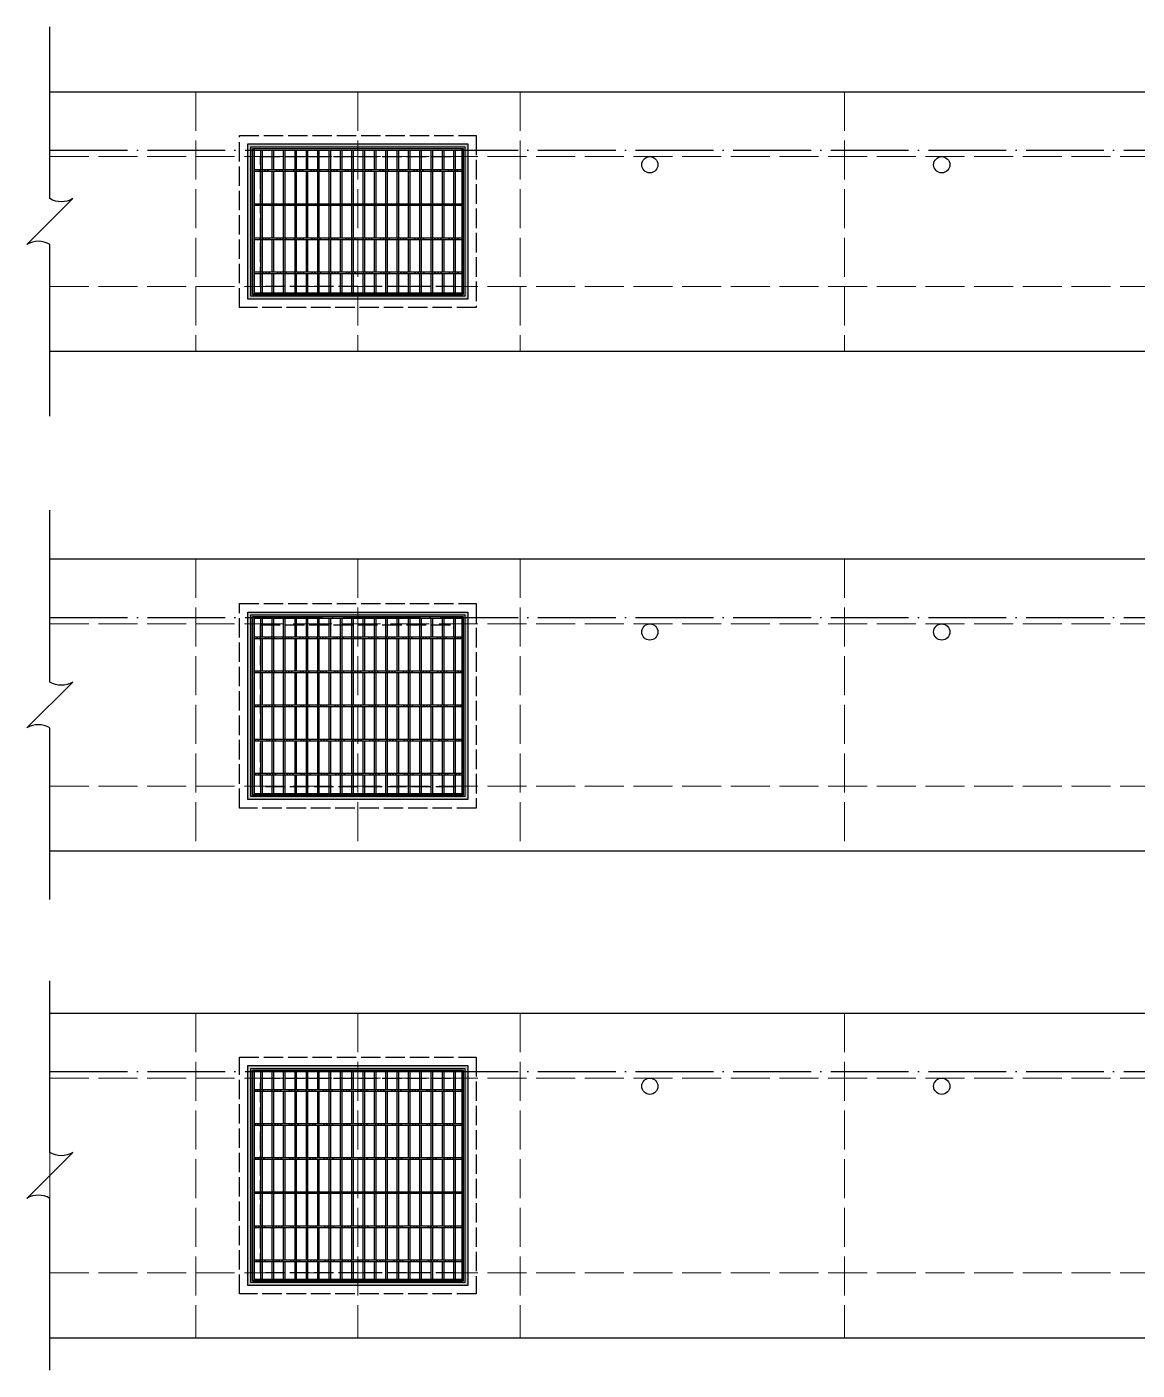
# Model space of a CAD drawing. Extents: x -2931 to 4779, y -2120 to 304.
# Drawn here: x 1654.8 to 1997.1, y -557.7 to -143.7 of the extents above; entities that cross this region are included whole.
import ezdxf

# ---------------------------------------------------------------- set-up
doc = ezdxf.new("R2010")
doc.units = 0
doc.header["$MEASUREMENT"] = 0
doc.linetypes.add('ACAD_ISO02W100', pattern=[15, 12, -3])
doc.linetypes.add('ACAD_ISO04W100', pattern=[30, 24, -3, 0, -3])
doc.layers.add('一、4.基本-隱藏', color=9, linetype='ACAD_ISO02W100', lineweight=20, plot=False)
doc.layers.add('三、3.文字-註解文字', color=2, linetype='Continuous')
for name, color, linetype, lineweight in [('二、1.繪圖-既有設施', 8, 'Continuous', 20), ('二、2.繪圖-施作項目', 181, 'Continuous', 30), ('二、6.繪圖-其他施作項目', 35, 'Continuous', 30)]:
    doc.layers.add(name, color=color, linetype=linetype, lineweight=lineweight)
pattern_1 = [(45, (551.5, 0), (-2.65165, 2.65165), []), (45, (552.384, 0), (-2.65165, 2.65165), []), (45, (553.2678, 0), (-2.65165, 2.65165), []), (45, (554.1517, 0), (-2.65165, 2.65165), [])]
pattern_2 = [(45, (436.5, -144.25), (-2.65165, 2.65165), []), (45, (437.384, -144.25), (-2.65165, 2.65165), []), (45, (438.2678, -144.25), (-2.65165, 2.65165), []), (45, (439.1517, -144.25), (-2.65165, 2.65165), [])]
pattern_3 = [(45, (321.5, -284), (-2.65165, 2.65165), []), (45, (322.384, -284), (-2.65165, 2.65165), []), (45, (323.2678, -284), (-2.65165, 2.65165), []), (45, (324.1517, -284), (-2.65165, 2.65165), [])]

msp = doc.modelspace()

# ---------------------------------------------------------------- hatches: boundary and pattern name
at = {"layer": '二、6.繪圖-其他施作項目'}
h = msp.add_hatch(color=256, dxfattribs=at)
h.dxf.hatch_style = 1
h.paths.add_polyline_path([(1722.961, -179.754), (1722.961, -227.554), (1790.761, -227.554), (1790.761, -179.754)])
h.paths.add_polyline_path([(1723.861, -180.654), (1789.861, -180.654), (1789.861, -226.654), (1723.861, -226.654)], flags=16)
h.paths.add_polyline_path([(1726.861, -183.654), (1786.861, -183.654), (1786.861, -223.654), (1726.861, -223.654)], flags=0)
h = msp.add_hatch(dxfattribs=at)
h.set_pattern_fill('ANSI34', color=256, scale=5)
h.set_pattern_definition(pattern_1)
h.paths.add_polyline_path([(1788.861, -187.654), (1724.861, -187.654), (1724.861, -188.154), (1788.861, -188.154)])
h = msp.add_hatch(dxfattribs=at)
h.set_pattern_fill('ANSI34', color=256, scale=5)
h.set_pattern_definition(pattern_1)
h.paths.add_polyline_path([(1788.861, -198.154), (1724.861, -198.154), (1724.861, -198.654), (1788.861, -198.654)])
h = msp.add_hatch(dxfattribs=at)
h.set_pattern_fill('ANSI34', color=256, scale=5)
h.set_pattern_definition(pattern_1)
h.paths.add_polyline_path([(1788.861, -208.654), (1724.861, -208.654), (1724.861, -209.154), (1788.861, -209.154)])
h = msp.add_hatch(dxfattribs=at)
h.set_pattern_fill('ANSI34', color=256, scale=5)
h.set_pattern_definition(pattern_1)
h.paths.add_polyline_path([(1788.861, -219.154), (1724.861, -219.154), (1724.861, -219.654), (1788.861, -219.654)])
h = msp.add_hatch(color=256, dxfattribs=at)
h.dxf.hatch_style = 1
h.paths.add_polyline_path([(1722.961, -381.804), (1790.761, -381.804), (1790.761, -324.004), (1722.961, -324.004)])
h.paths.add_polyline_path([(1723.861, -324.904), (1789.861, -324.904), (1789.861, -380.904), (1723.861, -380.904)], flags=16)
h = msp.add_hatch(dxfattribs=at)
h.set_pattern_fill('ANSI34', color=256, scale=5)
h.set_pattern_definition(pattern_2)
h.paths.add_polyline_path([(1788.861, -331.654), (1724.861, -331.654), (1724.861, -332.154), (1788.861, -332.154)])
h = msp.add_hatch(dxfattribs=at)
h.set_pattern_fill('ANSI34', color=256, scale=5)
h.set_pattern_definition(pattern_2)
h.paths.add_polyline_path([(1788.861, -342.154), (1724.861, -342.154), (1724.861, -342.654), (1788.861, -342.654)])
h = msp.add_hatch(dxfattribs=at)
h.set_pattern_fill('ANSI34', color=256, scale=5)
h.set_pattern_definition(pattern_2)
h.paths.add_polyline_path([(1788.861, -352.654), (1724.861, -352.654), (1724.861, -353.154), (1788.861, -353.154)])
h = msp.add_hatch(dxfattribs=at)
h.set_pattern_fill('ANSI34', color=256, scale=5)
h.set_pattern_definition(pattern_2)
h.paths.add_polyline_path([(1788.861, -363.154), (1724.861, -363.154), (1724.861, -363.654), (1788.861, -363.654)])
h = msp.add_hatch(dxfattribs=at)
h.set_pattern_fill('ANSI34', color=256, scale=5)
h.set_pattern_definition(pattern_2)
h.paths.add_polyline_path([(1788.861, -373.654), (1724.861, -373.654), (1724.861, -374.154), (1788.861, -374.154)])
h = msp.add_hatch(color=256, dxfattribs=at)
h.dxf.hatch_style = 1
h.paths.add_polyline_path([(1722.961, -531.554), (1790.761, -531.554), (1790.761, -463.754), (1722.961, -463.754)])
h.paths.add_polyline_path([(1723.861, -464.654), (1789.861, -464.654), (1789.861, -530.654), (1723.861, -530.654)], flags=16)
h = msp.add_hatch(dxfattribs=at)
h.set_pattern_fill('ANSI34', color=256, scale=5)
h.set_pattern_definition(pattern_3)
h.paths.add_polyline_path([(1788.861, -471.154), (1724.861, -471.154), (1724.861, -471.654), (1788.861, -471.654)])
h = msp.add_hatch(dxfattribs=at)
h.set_pattern_fill('ANSI34', color=256, scale=5)
h.set_pattern_definition(pattern_3)
h.paths.add_polyline_path([(1788.861, -481.654), (1724.861, -481.654), (1724.861, -482.154), (1788.861, -482.154)])
h = msp.add_hatch(dxfattribs=at)
h.set_pattern_fill('ANSI34', color=256, scale=5)
h.set_pattern_definition(pattern_3)
h.paths.add_polyline_path([(1788.861, -492.154), (1724.861, -492.154), (1724.861, -492.654), (1788.861, -492.654)])
h = msp.add_hatch(dxfattribs=at)
h.set_pattern_fill('ANSI34', color=256, scale=5)
h.set_pattern_definition(pattern_3)
h.paths.add_polyline_path([(1788.861, -502.654), (1724.861, -502.654), (1724.861, -503.154), (1788.861, -503.154)])
h = msp.add_hatch(dxfattribs=at)
h.set_pattern_fill('ANSI34', color=256, scale=5)
h.set_pattern_definition(pattern_3)
h.paths.add_polyline_path([(1788.861, -513.154), (1724.861, -513.154), (1724.861, -513.654), (1788.861, -513.654)])
h = msp.add_hatch(dxfattribs=at)
h.set_pattern_fill('ANSI34', color=256, scale=5)
h.set_pattern_definition(pattern_3)
h.paths.add_polyline_path([(1788.861, -523.654), (1724.861, -523.654), (1724.861, -524.154), (1788.861, -524.154)])

# ---------------------------------------------------------------- linework, layer by layer
at = {"layer": '一、4.基本-隱藏'}
for points in [[(1706.861, -163.654), (1706.861, -243.654)], [(1756.861, -163.654), (1756.861, -243.654)], [(1806.861, -163.654), (1806.861, -243.654)], [(1906.861, -163.654), (1906.861, -243.654)], [(1706.861, -307.654), (1706.861, -397.654)], [(1756.861, -307.654), (1756.861, -397.654)], [(1806.861, -307.654), (1806.861, -397.654)], [(1906.861, -307.654), (1906.861, -397.654)], [(1706.861, -447.654), (1706.861, -547.654)], [(1756.861, -447.654), (1756.861, -547.654)], [(1806.861, -447.654), (1806.861, -547.654)], [(1906.861, -447.654), (1906.861, -547.654)]]:
    msp.add_lwpolyline(points, dxfattribs=at)
at = {"layer": '一、4.基本-隱藏', "linetype": 'Continuous'}
msp.add_lwpolyline([(1661.861, -447.654), (1661.861, -547.654)], dxfattribs=at)
at = {"layer": '三、3.文字-註解文字'}
for points in [[(1661.861, -263.654), (1661.861, -210.725, 0.2828427), (1654.79, -210.725), (1668.932, -196.583, -0.2828427), (1661.861, -196.583), (1661.861, -143.654)], [(1661.861, -412.654), (1661.861, -359.725, 0.2828427), (1654.79, -359.725), (1668.932, -345.583, -0.2828427), (1661.861, -345.583), (1661.861, -292.654)], [(1661.861, -557.654), (1661.861, -504.725, 0.2828427), (1654.79, -504.725), (1668.932, -490.583, -0.2828427), (1661.861, -490.583), (1661.861, -437.654)]]:
    msp.add_lwpolyline(points, format="xyb", dxfattribs=at)
at = {"layer": '二、1.繪圖-既有設施', "linetype": 'ACAD_ISO02W100'}
for points in [[(1661.861, -183.654), (2351.861, -183.654)], [(1661.861, -223.654), (2351.861, -223.654)], [(1661.861, -327.654), (2351.861, -327.654)], [(1661.861, -377.654), (2351.861, -377.654)], [(1661.861, -467.654), (2351.861, -467.654)], [(1661.861, -527.654), (2351.861, -527.654)]]:
    msp.add_lwpolyline(points, dxfattribs=at)
at = {"layer": '二、2.繪圖-施作項目'}
for points in [[(1661.861, -163.654), (2351.861, -163.654)], [(1661.861, -243.654), (2351.861, -243.654)]]:
    msp.add_lwpolyline(points, dxfattribs=at)
at = {"layer": '二、2.繪圖-施作項目', "linetype": 'ACAD_ISO04W100'}
for points in [[(1661.861, -181.654), (2351.861, -181.654)], [(1661.861, -325.654), (2351.861, -325.654)], [(1661.861, -465.654), (2351.861, -465.654)]]:
    msp.add_lwpolyline(points, dxfattribs=at)
at = {"layer": '二、2.繪圖-施作項目', "linetype": 'Continuous'}
for points in [[(1661.861, -307.654), (2351.861, -307.654)], [(1661.861, -397.654), (2351.861, -397.654)], [(1661.861, -447.654), (2351.861, -447.654)], [(1661.861, -547.654), (2351.861, -547.654)]]:
    msp.add_lwpolyline(points, dxfattribs=at)
at = {"layer": '二、6.繪圖-其他施作項目', "linetype": 'ACAD_ISO02W100', "ltscale": 0.5}
for points in [[(1720.361, -177.154), (1793.361, -177.154), (1793.361, -230.154), (1720.361, -230.154)], [(1726.861, -183.654), (1786.861, -183.654), (1786.861, -223.654), (1726.861, -223.654)], [(1720.361, -321.404), (1793.361, -321.404), (1793.361, -384.404), (1720.361, -384.404)], [(1726.861, -327.904), (1786.861, -327.904), (1786.861, -377.904), (1726.861, -377.904)], [(1720.361, -461.154), (1793.361, -461.154), (1793.361, -534.154), (1720.361, -534.154)], [(1726.861, -467.654), (1786.861, -467.654), (1786.861, -527.654), (1726.861, -527.654)]]:
    msp.add_lwpolyline(points, close=True, dxfattribs=at)
at = {"layer": '二、6.繪圖-其他施作項目'}
for points in [[(1722.961, -179.754), (1790.761, -179.754), (1790.761, -227.554), (1722.961, -227.554)], [(1723.861, -180.654), (1789.861, -180.654), (1789.861, -226.654), (1723.861, -226.654)], [(1724.361, -181.154), (1789.361, -181.154), (1789.361, -226.154), (1724.361, -226.154)], [(1722.961, -324.004), (1790.761, -324.004), (1790.761, -381.804), (1722.961, -381.804)], [(1723.861, -324.904), (1789.861, -324.904), (1789.861, -380.904), (1723.861, -380.904)], [(1724.361, -325.404), (1789.361, -325.404), (1789.361, -380.404), (1724.361, -380.404)], [(1722.961, -463.754), (1790.761, -463.754), (1790.761, -531.554), (1722.961, -531.554)], [(1723.861, -464.654), (1789.861, -464.654), (1789.861, -530.654), (1723.861, -530.654)], [(1724.361, -465.154), (1789.361, -465.154), (1789.361, -530.154), (1724.361, -530.154)]]:
    msp.add_lwpolyline(points, close=True, dxfattribs=at)
for points in [[(1724.361, -181.154), (1789.361, -181.154)], [(1724.361, -181.154), (1724.361, -226.154)], [(1724.861, -181.154), (1724.861, -226.154)], [(1724.861, -181.654), (1788.861, -181.654)], [(1726.861, -181.654), (1726.861, -187.654)], [(1727.361, -181.654), (1727.361, -187.654)], [(1730.361, -181.654), (1730.361, -187.654)], [(1730.861, -181.654), (1730.861, -187.654)], [(1733.861, -181.654), (1733.861, -187.654)], [(1734.361, -181.654), (1734.361, -187.654)], [(1737.361, -181.654), (1737.361, -187.654)], [(1737.861, -181.654), (1737.861, -187.654)], [(1740.861, -181.654), (1740.861, -187.654)], [(1741.361, -181.654), (1741.361, -187.654)], [(1744.361, -181.654), (1744.361, -187.654)], [(1744.861, -181.654), (1744.861, -187.654)], [(1747.861, -181.654), (1747.861, -187.654)], [(1748.361, -181.654), (1748.361, -187.654)], [(1751.361, -181.654), (1751.361, -187.654)], [(1751.861, -181.654), (1751.861, -187.654)], [(1754.861, -181.654), (1754.861, -187.654)], [(1755.361, -181.654), (1755.361, -187.654)], [(1758.361, -181.654), (1758.361, -187.654)], [(1758.861, -181.654), (1758.861, -187.654)], [(1761.861, -181.654), (1761.861, -187.654)], [(1762.361, -181.654), (1762.361, -187.654)], [(1765.361, -181.654), (1765.361, -187.654)], [(1765.861, -181.654), (1765.861, -187.654)], [(1768.861, -181.654), (1768.861, -187.654)], [(1769.361, -181.654), (1769.361, -187.654)], [(1772.361, -181.654), (1772.361, -187.654)], [(1772.861, -181.654), (1772.861, -187.654)], [(1775.861, -181.654), (1775.861, -187.654)], [(1776.361, -181.654), (1776.361, -187.654)], [(1779.361, -181.654), (1779.361, -187.654)], [(1779.861, -181.654), (1779.861, -187.654)], [(1782.861, -181.654), (1782.861, -187.654)], [(1783.361, -181.654), (1783.361, -187.654)], [(1786.361, -181.654), (1786.361, -187.654)], [(1786.861, -181.654), (1786.861, -187.654)], [(1788.861, -181.154), (1788.861, -226.154)], [(1789.361, -181.154), (1789.361, -226.154)], [(1724.861, -187.654), (1788.861, -187.654)], [(1724.861, -188.154), (1788.861, -188.154)], [(1726.861, -188.154), (1726.861, -198.154)], [(1727.361, -188.154), (1727.361, -198.154)], [(1730.361, -188.154), (1730.361, -198.154)], [(1730.861, -188.154), (1730.861, -198.154)], [(1733.861, -188.154), (1733.861, -198.154)], [(1734.361, -188.154), (1734.361, -198.154)], [(1737.361, -188.154), (1737.361, -198.154)], [(1737.861, -188.154), (1737.861, -198.154)], [(1740.861, -188.154), (1740.861, -198.154)], [(1741.361, -188.154), (1741.361, -198.154)], [(1744.361, -188.154), (1744.361, -198.154)], [(1744.861, -188.154), (1744.861, -198.154)], [(1747.861, -188.154), (1747.861, -198.154)], [(1748.361, -188.154), (1748.361, -198.154)], [(1751.361, -188.154), (1751.361, -198.154)], [(1751.861, -188.154), (1751.861, -198.154)], [(1754.861, -188.154), (1754.861, -198.154)], [(1755.361, -188.154), (1755.361, -198.154)], [(1758.361, -188.154), (1758.361, -198.154)], [(1758.861, -188.154), (1758.861, -198.154)], [(1761.861, -188.154), (1761.861, -198.154)], [(1762.361, -188.154), (1762.361, -198.154)], [(1765.361, -188.154), (1765.361, -198.154)], [(1765.861, -188.154), (1765.861, -198.154)], [(1768.861, -188.154), (1768.861, -198.154)], [(1769.361, -188.154), (1769.361, -198.154)], [(1772.361, -188.154), (1772.361, -198.154)], [(1772.861, -188.154), (1772.861, -198.154)], [(1775.861, -188.154), (1775.861, -198.154)], [(1776.361, -188.154), (1776.361, -198.154)], [(1779.361, -188.154), (1779.361, -198.154)], [(1779.861, -188.154), (1779.861, -198.154)], [(1782.861, -188.154), (1782.861, -198.154)], [(1783.361, -188.154), (1783.361, -198.154)], [(1786.361, -188.154), (1786.361, -198.154)], [(1786.861, -188.154), (1786.861, -198.154)], [(1724.861, -198.154), (1788.861, -198.154)], [(1724.861, -198.654), (1788.861, -198.654)], [(1726.861, -198.654), (1726.861, -208.654)], [(1727.361, -198.654), (1727.361, -208.654)], [(1730.361, -198.654), (1730.361, -208.654)], [(1730.861, -198.654), (1730.861, -208.654)], [(1733.861, -198.654), (1733.861, -208.654)], [(1734.361, -198.654), (1734.361, -208.654)], [(1737.361, -198.654), (1737.361, -208.654)], [(1737.861, -198.654), (1737.861, -208.654)], [(1740.861, -198.654), (1740.861, -208.654)], [(1741.361, -198.654), (1741.361, -208.654)], [(1744.361, -198.654), (1744.361, -208.654)], [(1744.861, -198.654), (1744.861, -208.654)], [(1747.861, -198.654), (1747.861, -208.654)], [(1748.361, -198.654), (1748.361, -208.654)], [(1751.361, -198.654), (1751.361, -208.654)], [(1751.861, -198.654), (1751.861, -208.654)], [(1754.861, -198.654), (1754.861, -208.654)], [(1755.361, -198.654), (1755.361, -208.654)], [(1758.361, -198.654), (1758.361, -208.654)], [(1758.861, -198.654), (1758.861, -208.654)], [(1761.861, -198.654), (1761.861, -208.654)], [(1762.361, -198.654), (1762.361, -208.654)], [(1765.361, -198.654), (1765.361, -208.654)], [(1765.861, -198.654), (1765.861, -208.654)], [(1768.861, -198.654), (1768.861, -208.654)], [(1769.361, -198.654), (1769.361, -208.654)], [(1772.361, -198.654), (1772.361, -208.654)], [(1772.861, -198.654), (1772.861, -208.654)], [(1775.861, -198.654), (1775.861, -208.654)], [(1776.361, -198.654), (1776.361, -208.654)], [(1779.361, -198.654), (1779.361, -208.654)], [(1779.861, -198.654), (1779.861, -208.654)], [(1782.861, -198.654), (1782.861, -208.654)], [(1783.361, -198.654), (1783.361, -208.654)], [(1786.361, -198.654), (1786.361, -208.654)], [(1786.861, -198.654), (1786.861, -208.654)], [(1724.861, -208.654), (1788.861, -208.654)], [(1724.861, -209.154), (1788.861, -209.154)], [(1726.861, -209.154), (1726.861, -219.154)], [(1727.361, -209.154), (1727.361, -219.154)], [(1730.361, -209.154), (1730.361, -219.154)], [(1730.861, -209.154), (1730.861, -219.154)], [(1733.861, -209.154), (1733.861, -219.154)], [(1734.361, -209.154), (1734.361, -219.154)], [(1737.361, -209.154), (1737.361, -219.154)], [(1737.861, -209.154), (1737.861, -219.154)], [(1740.861, -209.154), (1740.861, -219.154)], [(1741.361, -209.154), (1741.361, -219.154)], [(1744.361, -209.154), (1744.361, -219.154)], [(1744.861, -209.154), (1744.861, -219.154)], [(1747.861, -209.154), (1747.861, -219.154)], [(1748.361, -209.154), (1748.361, -219.154)], [(1751.361, -209.154), (1751.361, -219.154)], [(1751.861, -209.154), (1751.861, -219.154)], [(1754.861, -209.154), (1754.861, -219.154)], [(1755.361, -209.154), (1755.361, -219.154)], [(1758.361, -209.154), (1758.361, -219.154)], [(1758.861, -209.154), (1758.861, -219.154)], [(1761.861, -209.154), (1761.861, -219.154)], [(1762.361, -209.154), (1762.361, -219.154)], [(1765.361, -209.154), (1765.361, -219.154)], [(1765.861, -209.154), (1765.861, -219.154)], [(1768.861, -209.154), (1768.861, -219.154)], [(1769.361, -209.154), (1769.361, -219.154)], [(1772.361, -209.154), (1772.361, -219.154)], [(1772.861, -209.154), (1772.861, -219.154)], [(1775.861, -209.154), (1775.861, -219.154)], [(1776.361, -209.154), (1776.361, -219.154)], [(1779.361, -209.154), (1779.361, -219.154)], [(1779.861, -209.154), (1779.861, -219.154)], [(1782.861, -209.154), (1782.861, -219.154)], [(1783.361, -209.154), (1783.361, -219.154)], [(1786.361, -209.154), (1786.361, -219.154)], [(1786.861, -209.154), (1786.861, -219.154)], [(1724.861, -219.154), (1788.861, -219.154)], [(1724.861, -219.654), (1788.861, -219.654)], [(1726.861, -219.654), (1726.861, -225.654)], [(1727.361, -219.654), (1727.361, -225.654)], [(1730.361, -219.654), (1730.361, -225.654)], [(1730.861, -219.654), (1730.861, -225.654)], [(1733.861, -219.654), (1733.861, -225.654)], [(1734.361, -219.654), (1734.361, -225.654)], [(1737.361, -219.654), (1737.361, -225.654)], [(1737.861, -219.654), (1737.861, -225.654)], [(1740.861, -219.654), (1740.861, -225.654)], [(1741.361, -219.654), (1741.361, -225.654)], [(1744.361, -219.654), (1744.361, -225.654)], [(1744.861, -219.654), (1744.861, -225.654)], [(1747.861, -219.654), (1747.861, -225.654)], [(1748.361, -219.654), (1748.361, -225.654)], [(1751.361, -219.654), (1751.361, -225.654)], [(1751.861, -219.654), (1751.861, -225.654)], [(1754.861, -219.654), (1754.861, -225.654)], [(1755.361, -219.654), (1755.361, -225.654)], [(1758.361, -219.654), (1758.361, -225.654)], [(1758.861, -219.654), (1758.861, -225.654)], [(1761.861, -219.654), (1761.861, -225.654)], [(1762.361, -219.654), (1762.361, -225.654)], [(1765.361, -219.654), (1765.361, -225.654)], [(1765.861, -219.654), (1765.861, -225.654)], [(1768.861, -219.654), (1768.861, -225.654)], [(1769.361, -219.654), (1769.361, -225.654)], [(1772.361, -219.654), (1772.361, -225.654)], [(1772.861, -219.654), (1772.861, -225.654)], [(1775.861, -219.654), (1775.861, -225.654)], [(1776.361, -219.654), (1776.361, -225.654)], [(1779.361, -219.654), (1779.361, -225.654)], [(1779.861, -219.654), (1779.861, -225.654)], [(1782.861, -219.654), (1782.861, -225.654)], [(1783.361, -219.654), (1783.361, -225.654)], [(1786.361, -219.654), (1786.361, -225.654)], [(1786.861, -219.654), (1786.861, -225.654)], [(1724.361, -226.154), (1789.361, -226.154)], [(1724.861, -225.654), (1788.861, -225.654)], [(1724.361, -325.404), (1789.361, -325.404)], [(1724.361, -325.404), (1724.361, -380.404)], [(1724.861, -325.404), (1724.861, -380.404)], [(1724.861, -325.904), (1788.861, -325.904)], [(1726.861, -325.904), (1726.861, -331.654)], [(1727.361, -325.904), (1727.361, -331.654)], [(1730.361, -325.904), (1730.361, -331.654)], [(1730.861, -325.904), (1730.861, -331.654)], [(1733.861, -325.904), (1733.861, -331.654)], [(1734.361, -325.904), (1734.361, -331.654)], [(1737.361, -325.904), (1737.361, -331.654)], [(1737.861, -325.904), (1737.861, -331.654)], [(1740.861, -325.904), (1740.861, -331.654)], [(1741.361, -325.904), (1741.361, -331.654)], [(1744.361, -325.904), (1744.361, -331.654)], [(1744.861, -325.904), (1744.861, -331.654)], [(1747.861, -325.904), (1747.861, -331.654)], [(1748.361, -325.904), (1748.361, -331.654)], [(1751.361, -325.904), (1751.361, -331.654)], [(1751.861, -325.904), (1751.861, -331.654)], [(1754.861, -325.904), (1754.861, -331.654)], [(1755.361, -325.904), (1755.361, -331.654)], [(1758.361, -325.904), (1758.361, -331.654)], [(1758.861, -325.904), (1758.861, -331.654)], [(1761.861, -325.904), (1761.861, -331.654)], [(1762.361, -325.904), (1762.361, -331.654)], [(1765.361, -325.904), (1765.361, -331.654)], [(1765.861, -325.904), (1765.861, -331.654)], [(1768.861, -325.904), (1768.861, -331.654)], [(1769.361, -325.904), (1769.361, -331.654)], [(1772.361, -325.904), (1772.361, -331.654)], [(1772.861, -325.904), (1772.861, -331.654)], [(1775.861, -325.904), (1775.861, -331.654)], [(1776.361, -325.904), (1776.361, -331.654)], [(1779.361, -325.904), (1779.361, -331.654)], [(1779.861, -325.904), (1779.861, -331.654)], [(1782.861, -325.904), (1782.861, -331.654)], [(1783.361, -325.904), (1783.361, -331.654)], [(1786.361, -325.904), (1786.361, -331.654)], [(1786.861, -325.904), (1786.861, -331.654)], [(1788.861, -325.404), (1788.861, -380.404)], [(1789.361, -325.404), (1789.361, -380.404)], [(1724.861, -331.654), (1788.861, -331.654)], [(1724.861, -332.154), (1788.861, -332.154)], [(1726.861, -332.154), (1726.861, -342.154)], [(1727.361, -332.154), (1727.361, -342.154)], [(1730.361, -332.154), (1730.361, -342.154)], [(1730.861, -332.154), (1730.861, -342.154)], [(1733.861, -332.154), (1733.861, -342.154)], [(1734.361, -332.154), (1734.361, -342.154)], [(1737.361, -332.154), (1737.361, -342.154)], [(1737.861, -332.154), (1737.861, -342.154)], [(1740.861, -332.154), (1740.861, -342.154)], [(1741.361, -332.154), (1741.361, -342.154)], [(1744.361, -332.154), (1744.361, -342.154)], [(1744.861, -332.154), (1744.861, -342.154)], [(1747.861, -332.154), (1747.861, -342.154)], [(1748.361, -332.154), (1748.361, -342.154)], [(1751.361, -332.154), (1751.361, -342.154)], [(1751.861, -332.154), (1751.861, -342.154)], [(1754.861, -332.154), (1754.861, -342.154)], [(1755.361, -332.154), (1755.361, -342.154)], [(1758.361, -332.154), (1758.361, -342.154)], [(1758.861, -332.154), (1758.861, -342.154)], [(1761.861, -332.154), (1761.861, -342.154)], [(1762.361, -332.154), (1762.361, -342.154)], [(1765.361, -332.154), (1765.361, -342.154)], [(1765.861, -332.154), (1765.861, -342.154)], [(1768.861, -332.154), (1768.861, -342.154)], [(1769.361, -332.154), (1769.361, -342.154)], [(1772.361, -332.154), (1772.361, -342.154)], [(1772.861, -332.154), (1772.861, -342.154)], [(1775.861, -332.154), (1775.861, -342.154)], [(1776.361, -332.154), (1776.361, -342.154)], [(1779.361, -332.154), (1779.361, -342.154)], [(1779.861, -332.154), (1779.861, -342.154)], [(1782.861, -332.154), (1782.861, -342.154)], [(1783.361, -332.154), (1783.361, -342.154)], [(1786.361, -332.154), (1786.361, -342.154)], [(1786.861, -332.154), (1786.861, -342.154)], [(1724.861, -342.154), (1788.861, -342.154)], [(1724.861, -342.654), (1788.861, -342.654)], [(1726.861, -342.654), (1726.861, -352.654)], [(1727.361, -342.654), (1727.361, -352.654)], [(1730.361, -342.654), (1730.361, -352.654)], [(1730.861, -342.654), (1730.861, -352.654)], [(1733.861, -342.654), (1733.861, -352.654)], [(1734.361, -342.654), (1734.361, -352.654)], [(1737.361, -342.654), (1737.361, -352.654)], [(1737.861, -342.654), (1737.861, -352.654)], [(1740.861, -342.654), (1740.861, -352.654)], [(1741.361, -342.654), (1741.361, -352.654)], [(1744.361, -342.654), (1744.361, -352.654)], [(1744.861, -342.654), (1744.861, -352.654)], [(1747.861, -342.654), (1747.861, -352.654)], [(1748.361, -342.654), (1748.361, -352.654)], [(1751.361, -342.654), (1751.361, -352.654)], [(1751.861, -342.654), (1751.861, -352.654)], [(1754.861, -342.654), (1754.861, -352.654)], [(1755.361, -342.654), (1755.361, -352.654)], [(1758.361, -342.654), (1758.361, -352.654)], [(1758.861, -342.654), (1758.861, -352.654)], [(1761.861, -342.654), (1761.861, -352.654)], [(1762.361, -342.654), (1762.361, -352.654)], [(1765.361, -342.654), (1765.361, -352.654)], [(1765.861, -342.654), (1765.861, -352.654)], [(1768.861, -342.654), (1768.861, -352.654)], [(1769.361, -342.654), (1769.361, -352.654)], [(1772.361, -342.654), (1772.361, -352.654)], [(1772.861, -342.654), (1772.861, -352.654)], [(1775.861, -342.654), (1775.861, -352.654)], [(1776.361, -342.654), (1776.361, -352.654)], [(1779.361, -342.654), (1779.361, -352.654)], [(1779.861, -342.654), (1779.861, -352.654)], [(1782.861, -342.654), (1782.861, -352.654)], [(1783.361, -342.654), (1783.361, -352.654)], [(1786.361, -342.654), (1786.361, -352.654)], [(1786.861, -342.654), (1786.861, -352.654)], [(1724.861, -352.654), (1788.861, -352.654)], [(1724.861, -353.154), (1788.861, -353.154)], [(1726.861, -353.154), (1726.861, -363.154)], [(1727.361, -353.154), (1727.361, -363.154)], [(1730.361, -353.154), (1730.361, -363.154)], [(1730.861, -353.154), (1730.861, -363.154)], [(1733.861, -353.154), (1733.861, -363.154)], [(1734.361, -353.154), (1734.361, -363.154)], [(1737.361, -353.154), (1737.361, -363.154)], [(1737.861, -353.154), (1737.861, -363.154)], [(1740.861, -353.154), (1740.861, -363.154)], [(1741.361, -353.154), (1741.361, -363.154)], [(1744.361, -353.154), (1744.361, -363.154)], [(1744.861, -353.154), (1744.861, -363.154)], [(1747.861, -353.154), (1747.861, -363.154)], [(1748.361, -353.154), (1748.361, -363.154)], [(1751.361, -353.154), (1751.361, -363.154)], [(1751.861, -353.154), (1751.861, -363.154)], [(1754.861, -353.154), (1754.861, -363.154)], [(1755.361, -353.154), (1755.361, -363.154)], [(1758.361, -353.154), (1758.361, -363.154)], [(1758.861, -353.154), (1758.861, -363.154)], [(1761.861, -353.154), (1761.861, -363.154)], [(1762.361, -353.154), (1762.361, -363.154)], [(1765.361, -353.154), (1765.361, -363.154)], [(1765.861, -353.154), (1765.861, -363.154)], [(1768.861, -353.154), (1768.861, -363.154)], [(1769.361, -353.154), (1769.361, -363.154)], [(1772.361, -353.154), (1772.361, -363.154)], [(1772.861, -353.154), (1772.861, -363.154)], [(1775.861, -353.154), (1775.861, -363.154)], [(1776.361, -353.154), (1776.361, -363.154)], [(1779.361, -353.154), (1779.361, -363.154)], [(1779.861, -353.154), (1779.861, -363.154)], [(1782.861, -353.154), (1782.861, -363.154)], [(1783.361, -353.154), (1783.361, -363.154)], [(1786.361, -353.154), (1786.361, -363.154)], [(1786.861, -353.154), (1786.861, -363.154)], [(1724.861, -363.154), (1788.861, -363.154)], [(1724.861, -363.654), (1788.861, -363.654)], [(1726.861, -363.654), (1726.861, -373.654)], [(1727.361, -363.654), (1727.361, -373.654)], [(1730.361, -363.654), (1730.361, -373.654)], [(1730.861, -363.654), (1730.861, -373.654)], [(1733.861, -363.654), (1733.861, -373.654)], [(1734.361, -363.654), (1734.361, -373.654)], [(1737.361, -363.654), (1737.361, -373.654)], [(1737.861, -363.654), (1737.861, -373.654)], [(1740.861, -363.654), (1740.861, -373.654)], [(1741.361, -363.654), (1741.361, -373.654)], [(1744.361, -363.654), (1744.361, -373.654)], [(1744.861, -363.654), (1744.861, -373.654)], [(1747.861, -363.654), (1747.861, -373.654)], [(1748.361, -363.654), (1748.361, -373.654)], [(1751.361, -363.654), (1751.361, -373.654)], [(1751.861, -363.654), (1751.861, -373.654)], [(1754.861, -363.654), (1754.861, -373.654)], [(1755.361, -363.654), (1755.361, -373.654)], [(1758.361, -363.654), (1758.361, -373.654)], [(1758.861, -363.654), (1758.861, -373.654)], [(1761.861, -363.654), (1761.861, -373.654)], [(1762.361, -363.654), (1762.361, -373.654)], [(1765.361, -363.654), (1765.361, -373.654)], [(1765.861, -363.654), (1765.861, -373.654)], [(1768.861, -363.654), (1768.861, -373.654)], [(1769.361, -363.654), (1769.361, -373.654)], [(1772.361, -363.654), (1772.361, -373.654)], [(1772.861, -363.654), (1772.861, -373.654)], [(1775.861, -363.654), (1775.861, -373.654)], [(1776.361, -363.654), (1776.361, -373.654)], [(1779.361, -363.654), (1779.361, -373.654)], [(1779.861, -363.654), (1779.861, -373.654)], [(1782.861, -363.654), (1782.861, -373.654)], [(1783.361, -363.654), (1783.361, -373.654)], [(1786.361, -363.654), (1786.361, -373.654)], [(1786.861, -363.654), (1786.861, -373.654)], [(1724.861, -373.654), (1788.861, -373.654)], [(1724.861, -374.154), (1788.861, -374.154)], [(1726.861, -374.154), (1726.861, -379.904)], [(1727.361, -374.154), (1727.361, -379.904)], [(1730.361, -374.154), (1730.361, -379.904)], [(1730.861, -374.154), (1730.861, -379.904)], [(1733.861, -374.154), (1733.861, -379.904)], [(1734.361, -374.154), (1734.361, -379.904)], [(1737.361, -374.154), (1737.361, -379.904)], [(1737.861, -374.154), (1737.861, -379.904)], [(1740.861, -374.154), (1740.861, -379.904)], [(1741.361, -374.154), (1741.361, -379.904)], [(1744.361, -374.154), (1744.361, -379.904)], [(1744.861, -374.154), (1744.861, -379.904)], [(1747.861, -374.154), (1747.861, -379.904)], [(1748.361, -374.154), (1748.361, -379.904)], [(1751.361, -374.154), (1751.361, -379.904)], [(1751.861, -374.154), (1751.861, -379.904)], [(1754.861, -374.154), (1754.861, -379.904)], [(1755.361, -374.154), (1755.361, -379.904)], [(1758.361, -374.154), (1758.361, -379.904)], [(1758.861, -374.154), (1758.861, -379.904)], [(1761.861, -374.154), (1761.861, -379.904)], [(1762.361, -374.154), (1762.361, -379.904)], [(1765.361, -374.154), (1765.361, -379.904)], [(1765.861, -374.154), (1765.861, -379.904)], [(1768.861, -374.154), (1768.861, -379.904)], [(1769.361, -374.154), (1769.361, -379.904)], [(1772.361, -374.154), (1772.361, -379.904)], [(1772.861, -374.154), (1772.861, -379.904)], [(1775.861, -374.154), (1775.861, -379.904)], [(1776.361, -374.154), (1776.361, -379.904)], [(1779.361, -374.154), (1779.361, -379.904)], [(1779.861, -374.154), (1779.861, -379.904)], [(1782.861, -374.154), (1782.861, -379.904)], [(1783.361, -374.154), (1783.361, -379.904)], [(1786.361, -374.154), (1786.361, -379.904)], [(1786.861, -374.154), (1786.861, -379.904)], [(1724.361, -380.404), (1789.361, -380.404)], [(1724.861, -379.904), (1788.861, -379.904)], [(1724.361, -465.154), (1789.361, -465.154)], [(1724.361, -465.154), (1724.361, -530.154)], [(1724.861, -465.154), (1724.861, -530.154)], [(1724.861, -465.654), (1788.861, -465.654)], [(1726.861, -465.654), (1726.861, -471.154)], [(1727.361, -465.654), (1727.361, -471.154)], [(1730.361, -465.654), (1730.361, -471.154)], [(1730.861, -465.654), (1730.861, -471.154)], [(1733.861, -465.654), (1733.861, -471.154)], [(1734.361, -465.654), (1734.361, -471.154)], [(1737.361, -465.654), (1737.361, -471.154)], [(1737.861, -465.654), (1737.861, -471.154)], [(1740.861, -465.654), (1740.861, -471.154)], [(1741.361, -465.654), (1741.361, -471.154)], [(1744.361, -465.654), (1744.361, -471.154)], [(1744.861, -465.654), (1744.861, -471.154)], [(1747.861, -465.654), (1747.861, -471.154)], [(1748.361, -465.654), (1748.361, -471.154)], [(1751.361, -465.654), (1751.361, -471.154)], [(1751.861, -465.654), (1751.861, -471.154)], [(1754.861, -465.654), (1754.861, -471.154)], [(1755.361, -465.654), (1755.361, -471.154)], [(1758.361, -465.654), (1758.361, -471.154)], [(1758.861, -465.654), (1758.861, -471.154)], [(1761.861, -465.654), (1761.861, -471.154)], [(1762.361, -465.654), (1762.361, -471.154)], [(1765.361, -465.654), (1765.361, -471.154)], [(1765.861, -465.654), (1765.861, -471.154)], [(1768.861, -465.654), (1768.861, -471.154)], [(1769.361, -465.654), (1769.361, -471.154)], [(1772.361, -465.654), (1772.361, -471.154)], [(1772.861, -465.654), (1772.861, -471.154)], [(1775.861, -465.654), (1775.861, -471.154)], [(1776.361, -465.654), (1776.361, -471.154)], [(1779.361, -465.654), (1779.361, -471.154)], [(1779.861, -465.654), (1779.861, -471.154)], [(1782.861, -465.654), (1782.861, -471.154)], [(1783.361, -465.654), (1783.361, -471.154)], [(1786.361, -465.654), (1786.361, -471.154)], [(1786.861, -465.654), (1786.861, -471.154)], [(1788.861, -465.154), (1788.861, -530.154)], [(1789.361, -465.154), (1789.361, -530.154)], [(1724.861, -471.154), (1788.861, -471.154)], [(1724.861, -471.654), (1788.861, -471.654)], [(1726.861, -471.654), (1726.861, -481.654)], [(1727.361, -471.654), (1727.361, -481.654)], [(1730.361, -471.654), (1730.361, -481.654)], [(1730.861, -471.654), (1730.861, -481.654)], [(1733.861, -471.654), (1733.861, -481.654)], [(1734.361, -471.654), (1734.361, -481.654)], [(1737.361, -471.654), (1737.361, -481.654)], [(1737.861, -471.654), (1737.861, -481.654)], [(1740.861, -471.654), (1740.861, -481.654)], [(1741.361, -471.654), (1741.361, -481.654)], [(1744.361, -471.654), (1744.361, -481.654)], [(1744.861, -471.654), (1744.861, -481.654)], [(1747.861, -471.654), (1747.861, -481.654)], [(1748.361, -471.654), (1748.361, -481.654)], [(1751.361, -471.654), (1751.361, -481.654)], [(1751.861, -471.654), (1751.861, -481.654)], [(1754.861, -471.654), (1754.861, -481.654)], [(1755.361, -471.654), (1755.361, -481.654)], [(1758.361, -471.654), (1758.361, -481.654)], [(1758.861, -471.654), (1758.861, -481.654)], [(1761.861, -471.654), (1761.861, -481.654)], [(1762.361, -471.654), (1762.361, -481.654)], [(1765.361, -471.654), (1765.361, -481.654)], [(1765.861, -471.654), (1765.861, -481.654)], [(1768.861, -471.654), (1768.861, -481.654)], [(1769.361, -471.654), (1769.361, -481.654)], [(1772.361, -471.654), (1772.361, -481.654)], [(1772.861, -471.654), (1772.861, -481.654)], [(1775.861, -471.654), (1775.861, -481.654)], [(1776.361, -471.654), (1776.361, -481.654)], [(1779.361, -471.654), (1779.361, -481.654)], [(1779.861, -471.654), (1779.861, -481.654)], [(1782.861, -471.654), (1782.861, -481.654)], [(1783.361, -471.654), (1783.361, -481.654)], [(1786.361, -471.654), (1786.361, -481.654)], [(1786.861, -471.654), (1786.861, -481.654)], [(1724.861, -481.654), (1788.861, -481.654)], [(1724.861, -482.154), (1788.861, -482.154)], [(1726.861, -482.154), (1726.861, -492.154)], [(1727.361, -482.154), (1727.361, -492.154)], [(1730.361, -482.154), (1730.361, -492.154)], [(1730.861, -482.154), (1730.861, -492.154)], [(1733.861, -482.154), (1733.861, -492.154)], [(1734.361, -482.154), (1734.361, -492.154)], [(1737.361, -482.154), (1737.361, -492.154)], [(1737.861, -482.154), (1737.861, -492.154)], [(1740.861, -482.154), (1740.861, -492.154)], [(1741.361, -482.154), (1741.361, -492.154)], [(1744.361, -482.154), (1744.361, -492.154)], [(1744.861, -482.154), (1744.861, -492.154)], [(1747.861, -482.154), (1747.861, -492.154)], [(1748.361, -482.154), (1748.361, -492.154)], [(1751.361, -482.154), (1751.361, -492.154)], [(1751.861, -482.154), (1751.861, -492.154)], [(1754.861, -482.154), (1754.861, -492.154)], [(1755.361, -482.154), (1755.361, -492.154)], [(1758.361, -482.154), (1758.361, -492.154)], [(1758.861, -482.154), (1758.861, -492.154)], [(1761.861, -482.154), (1761.861, -492.154)], [(1762.361, -482.154), (1762.361, -492.154)], [(1765.361, -482.154), (1765.361, -492.154)], [(1765.861, -482.154), (1765.861, -492.154)], [(1768.861, -482.154), (1768.861, -492.154)], [(1769.361, -482.154), (1769.361, -492.154)], [(1772.361, -482.154), (1772.361, -492.154)], [(1772.861, -482.154), (1772.861, -492.154)], [(1775.861, -482.154), (1775.861, -492.154)], [(1776.361, -482.154), (1776.361, -492.154)], [(1779.361, -482.154), (1779.361, -492.154)], [(1779.861, -482.154), (1779.861, -492.154)], [(1782.861, -482.154), (1782.861, -492.154)], [(1783.361, -482.154), (1783.361, -492.154)], [(1786.361, -482.154), (1786.361, -492.154)], [(1786.861, -482.154), (1786.861, -492.154)], [(1724.861, -492.154), (1788.861, -492.154)], [(1724.861, -492.654), (1788.861, -492.654)], [(1726.861, -492.654), (1726.861, -502.654)], [(1727.361, -492.654), (1727.361, -502.654)], [(1730.361, -492.654), (1730.361, -502.654)], [(1730.861, -492.654), (1730.861, -502.654)], [(1733.861, -492.654), (1733.861, -502.654)], [(1734.361, -492.654), (1734.361, -502.654)], [(1737.361, -492.654), (1737.361, -502.654)], [(1737.861, -492.654), (1737.861, -502.654)], [(1740.861, -492.654), (1740.861, -502.654)], [(1741.361, -492.654), (1741.361, -502.654)], [(1744.361, -492.654), (1744.361, -502.654)], [(1744.861, -492.654), (1744.861, -502.654)], [(1747.861, -492.654), (1747.861, -502.654)], [(1748.361, -492.654), (1748.361, -502.654)], [(1751.361, -492.654), (1751.361, -502.654)], [(1751.861, -492.654), (1751.861, -502.654)], [(1754.861, -492.654), (1754.861, -502.654)], [(1755.361, -492.654), (1755.361, -502.654)], [(1758.361, -492.654), (1758.361, -502.654)], [(1758.861, -492.654), (1758.861, -502.654)], [(1761.861, -492.654), (1761.861, -502.654)], [(1762.361, -492.654), (1762.361, -502.654)], [(1765.361, -492.654), (1765.361, -502.654)], [(1765.861, -492.654), (1765.861, -502.654)], [(1768.861, -492.654), (1768.861, -502.654)], [(1769.361, -492.654), (1769.361, -502.654)], [(1772.361, -492.654), (1772.361, -502.654)], [(1772.861, -492.654), (1772.861, -502.654)], [(1775.861, -492.654), (1775.861, -502.654)], [(1776.361, -492.654), (1776.361, -502.654)], [(1779.361, -492.654), (1779.361, -502.654)], [(1779.861, -492.654), (1779.861, -502.654)], [(1782.861, -492.654), (1782.861, -502.654)], [(1783.361, -492.654), (1783.361, -502.654)], [(1786.361, -492.654), (1786.361, -502.654)], [(1786.861, -492.654), (1786.861, -502.654)], [(1724.861, -502.654), (1788.861, -502.654)], [(1724.861, -503.154), (1788.861, -503.154)], [(1726.861, -503.154), (1726.861, -513.154)], [(1727.361, -503.154), (1727.361, -513.154)], [(1730.361, -503.154), (1730.361, -513.154)], [(1730.861, -503.154), (1730.861, -513.154)], [(1733.861, -503.154), (1733.861, -513.154)], [(1734.361, -503.154), (1734.361, -513.154)], [(1737.361, -503.154), (1737.361, -513.154)], [(1737.861, -503.154), (1737.861, -513.154)], [(1740.861, -503.154), (1740.861, -513.154)], [(1741.361, -503.154), (1741.361, -513.154)], [(1744.361, -503.154), (1744.361, -513.154)], [(1744.861, -503.154), (1744.861, -513.154)], [(1747.861, -503.154), (1747.861, -513.154)], [(1748.361, -503.154), (1748.361, -513.154)], [(1751.361, -503.154), (1751.361, -513.154)], [(1751.861, -503.154), (1751.861, -513.154)], [(1754.861, -503.154), (1754.861, -513.154)], [(1755.361, -503.154), (1755.361, -513.154)], [(1758.361, -503.154), (1758.361, -513.154)], [(1758.861, -503.154), (1758.861, -513.154)], [(1761.861, -503.154), (1761.861, -513.154)], [(1762.361, -503.154), (1762.361, -513.154)], [(1765.361, -503.154), (1765.361, -513.154)], [(1765.861, -503.154), (1765.861, -513.154)], [(1768.861, -503.154), (1768.861, -513.154)], [(1769.361, -503.154), (1769.361, -513.154)], [(1772.361, -503.154), (1772.361, -513.154)], [(1772.861, -503.154), (1772.861, -513.154)], [(1775.861, -503.154), (1775.861, -513.154)], [(1776.361, -503.154), (1776.361, -513.154)], [(1779.361, -503.154), (1779.361, -513.154)], [(1779.861, -503.154), (1779.861, -513.154)], [(1782.861, -503.154), (1782.861, -513.154)], [(1783.361, -503.154), (1783.361, -513.154)], [(1786.361, -503.154), (1786.361, -513.154)], [(1786.861, -503.154), (1786.861, -513.154)], [(1724.861, -513.154), (1788.861, -513.154)], [(1724.861, -513.654), (1788.861, -513.654)], [(1726.861, -513.654), (1726.861, -523.654)], [(1727.361, -513.654), (1727.361, -523.654)], [(1730.361, -513.654), (1730.361, -523.654)], [(1730.861, -513.654), (1730.861, -523.654)], [(1733.861, -513.654), (1733.861, -523.654)], [(1734.361, -513.654), (1734.361, -523.654)], [(1737.361, -513.654), (1737.361, -523.654)], [(1737.861, -513.654), (1737.861, -523.654)], [(1740.861, -513.654), (1740.861, -523.654)], [(1741.361, -513.654), (1741.361, -523.654)], [(1744.361, -513.654), (1744.361, -523.654)], [(1744.861, -513.654), (1744.861, -523.654)], [(1747.861, -513.654), (1747.861, -523.654)], [(1748.361, -513.654), (1748.361, -523.654)], [(1751.361, -513.654), (1751.361, -523.654)], [(1751.861, -513.654), (1751.861, -523.654)], [(1754.861, -513.654), (1754.861, -523.654)], [(1755.361, -513.654), (1755.361, -523.654)], [(1758.361, -513.654), (1758.361, -523.654)], [(1758.861, -513.654), (1758.861, -523.654)], [(1761.861, -513.654), (1761.861, -523.654)], [(1762.361, -513.654), (1762.361, -523.654)], [(1765.361, -513.654), (1765.361, -523.654)], [(1765.861, -513.654), (1765.861, -523.654)], [(1768.861, -513.654), (1768.861, -523.654)], [(1769.361, -513.654), (1769.361, -523.654)], [(1772.361, -513.654), (1772.361, -523.654)], [(1772.861, -513.654), (1772.861, -523.654)], [(1775.861, -513.654), (1775.861, -523.654)], [(1776.361, -513.654), (1776.361, -523.654)], [(1779.361, -513.654), (1779.361, -523.654)], [(1779.861, -513.654), (1779.861, -523.654)], [(1782.861, -513.654), (1782.861, -523.654)], [(1783.361, -513.654), (1783.361, -523.654)], [(1786.361, -513.654), (1786.361, -523.654)], [(1786.861, -513.654), (1786.861, -523.654)], [(1724.861, -523.654), (1788.861, -523.654)], [(1724.861, -524.154), (1788.861, -524.154)], [(1726.861, -524.154), (1726.861, -529.654)], [(1727.361, -524.154), (1727.361, -529.654)], [(1730.361, -524.154), (1730.361, -529.654)], [(1730.861, -524.154), (1730.861, -529.654)], [(1733.861, -524.154), (1733.861, -529.654)], [(1734.361, -524.154), (1734.361, -529.654)], [(1737.361, -524.154), (1737.361, -529.654)], [(1737.861, -524.154), (1737.861, -529.654)], [(1740.861, -524.154), (1740.861, -529.654)], [(1741.361, -524.154), (1741.361, -529.654)], [(1744.361, -524.154), (1744.361, -529.654)], [(1744.861, -524.154), (1744.861, -529.654)], [(1747.861, -524.154), (1747.861, -529.654)], [(1748.361, -524.154), (1748.361, -529.654)], [(1751.361, -524.154), (1751.361, -529.654)], [(1751.861, -524.154), (1751.861, -529.654)], [(1754.861, -524.154), (1754.861, -529.654)], [(1755.361, -524.154), (1755.361, -529.654)], [(1758.361, -524.154), (1758.361, -529.654)], [(1758.861, -524.154), (1758.861, -529.654)], [(1761.861, -524.154), (1761.861, -529.654)], [(1762.361, -524.154), (1762.361, -529.654)], [(1765.361, -524.154), (1765.361, -529.654)], [(1765.861, -524.154), (1765.861, -529.654)], [(1768.861, -524.154), (1768.861, -529.654)], [(1769.361, -524.154), (1769.361, -529.654)], [(1772.361, -524.154), (1772.361, -529.654)], [(1772.861, -524.154), (1772.861, -529.654)], [(1775.861, -524.154), (1775.861, -529.654)], [(1776.361, -524.154), (1776.361, -529.654)], [(1779.361, -524.154), (1779.361, -529.654)], [(1779.861, -524.154), (1779.861, -529.654)], [(1782.861, -524.154), (1782.861, -529.654)], [(1783.361, -524.154), (1783.361, -529.654)], [(1786.361, -524.154), (1786.361, -529.654)], [(1786.861, -524.154), (1786.861, -529.654)], [(1724.861, -529.654), (1788.861, -529.654)], [(1724.361, -530.154), (1789.361, -530.154)]]:
    msp.add_lwpolyline(points, dxfattribs=at)
for centre in [(1846.861, -186.154), (1936.861, -186.154), (1846.861, -330.154), (1936.861, -330.154), (1846.861, -470.154), (1936.861, -470.154)]:
    msp.add_circle(centre, 2.5, dxfattribs=at)

doc.saveas('drawing.dxf')
